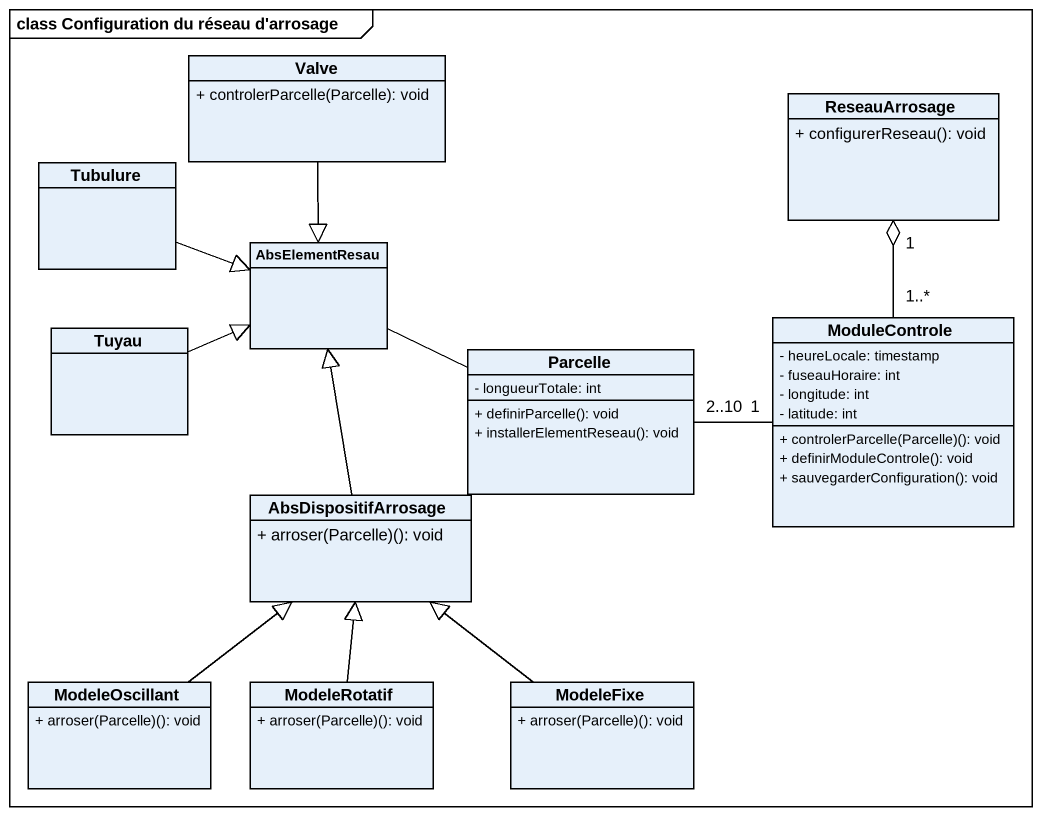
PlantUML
@startuml
mainframe class Configuration du réseau d'arrosage
hide circle
hide empty members
skinparam classAttributeIconSize 0
class Valve {
  + controlerParcelle(Parcelle): void
}
class ReseauArrosage {
  + configurerReseau(): void
}
class Tubulure
class AbsElementResau
class Tuyau
class ModuleControle {
  - heureLocale: timestamp
  - fuseauHoraire: int
  - longitude: int
  - latitude: int
  + controlerParcelle(Parcelle)(): void
  + definirModuleControle(): void
  + sauvegarderConfiguration(): void
}
class Parcelle {
  - longueurTotale: int
  + definirParcelle(): void
  + installerElementReseau(): void
}
class AbsDispositifArrosage {
  + arroser(Parcelle)(): void
}
class ModeleOscillant {
  + arroser(Parcelle)(): void
}
class ModeleRotatif {
  + arroser(Parcelle)(): void
}
class ModeleFixe {
  + arroser(Parcelle)(): void
}
Valve --|> AbsElementResau
Tubulure -right-|> AbsElementResau
AbsElementResau -right- Parcelle
Tuyau -right-|> AbsElementResau
ModuleControle "1..*" -up-o "1" ReseauArrosage
Parcelle "2..10" -right- "1" ModuleControle
AbsDispositifArrosage -up-|> AbsElementResau
ModeleOscillant -up-|> AbsDispositifArrosage
ModeleRotatif -up-|> AbsDispositifArrosage
ModeleFixe -up-|> AbsDispositifArrosage
@enduml
